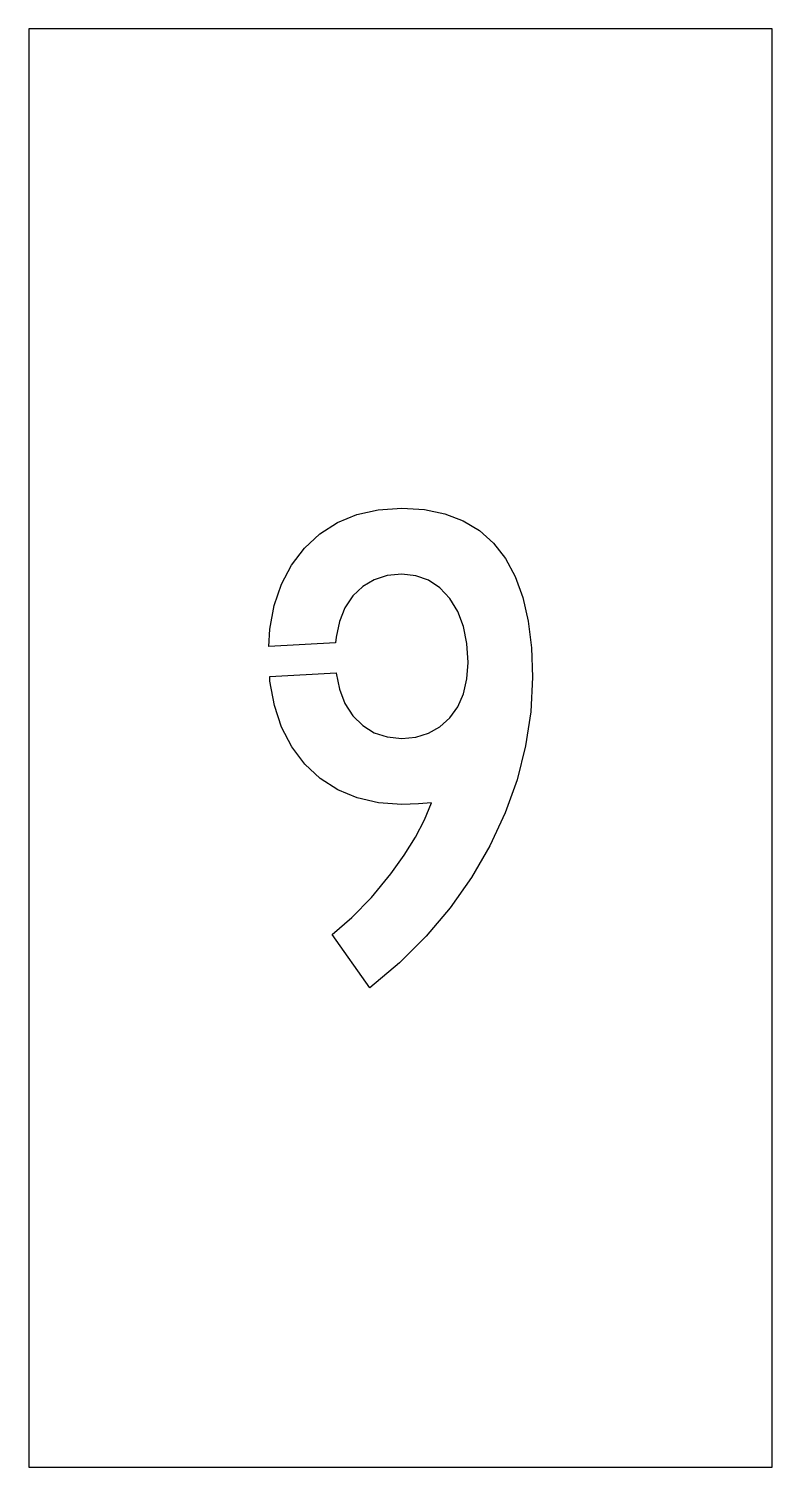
# Model space of a CAD drawing. Header units: inches. Extents: x 0 to 3.1, y 0 to 6.
import ezdxf

# ---------------------------------------------------------------- set-up
doc = ezdxf.new("R2010")
doc.units = ezdxf.units.IN
doc.header["$MEASUREMENT"] = 0
doc.layers.add('CUT', color=1, linetype='Continuous')

msp = doc.modelspace()

# ---------------------------------------------------------------- linework, layer by layer
at = {"layer": 'CUT'}
for points in [[(0, 0), (3.1008, 0), (3.1008, 6), (0, 6)], [(2.0368, 2.8679), (1.987, 2.729), (1.9229, 2.5919), (1.846, 2.4594), (1.7575, 2.3339), (1.6575, 2.2155), (1.546, 2.1042), (1.4229, 2), (1.2648, 2.2222), (1.3474, 2.2923), (1.4291, 2.3765), (1.5099, 2.4749), (1.5657, 2.5528), (1.6126, 2.6281), (1.6507, 2.7008), (1.6798, 2.7709), (1.625, 2.7665), (1.5553, 2.765), (1.4582, 2.7717), (1.3692, 2.7919), (1.2884, 2.8255), (1.2157, 2.8726), (1.1512, 2.9331), (1.0968, 3.0052), (1.0544, 3.0867), (1.0242, 3.1777), (1.006, 3.2783), (1.005, 3.2978), (1.2814, 3.3129), (1.2814, 3.3128), (1.2955, 3.2453), (1.3189, 3.186), (1.3518, 3.1347), (1.3927, 3.0934), (1.4402, 3.0639), (1.4944, 3.0462), (1.5553, 3.0403), (1.6146, 3.0457), (1.6677, 3.0617), (1.7149, 3.0884), (1.7559, 3.1259), (1.7892, 3.1724), (1.813, 3.2264), (1.8273, 3.2879), (1.832, 3.3569), (1.8273, 3.4355), (1.813, 3.5061), (1.7892, 3.5688), (1.7559, 3.6234), (1.7149, 3.6677), (1.6677, 3.6994), (1.6146, 3.7184), (1.5553, 3.7247), (1.4944, 3.719), (1.4402, 3.7021), (1.3927, 3.6738), (1.3518, 3.6342), (1.3189, 3.5849), (1.2955, 3.5275), (1.2814, 3.462), (1.2798, 3.4381), (1.0019, 3.4228), (1.006, 3.4956), (1.024, 3.5937), (1.0541, 3.6828), (1.0961, 3.7628), (1.1502, 3.8338), (1.2145, 3.8936), (1.2871, 3.9402), (1.3681, 3.9734), (1.4575, 3.9934), (1.5553, 4), (1.65, 3.9942), (1.7357, 3.9767), (1.8123, 3.9476), (1.8799, 3.9069), (1.9385, 3.8545), (1.9881, 3.7905), (2.0287, 3.7149), (2.0602, 3.6276), (2.0828, 3.5287), (2.0963, 3.4182), (2.1008, 3.296), (2.0937, 3.1514), (2.0723, 3.0087)]]:
    msp.add_lwpolyline(points, close=True, dxfattribs=at)

doc.saveas('drawing.dxf')
